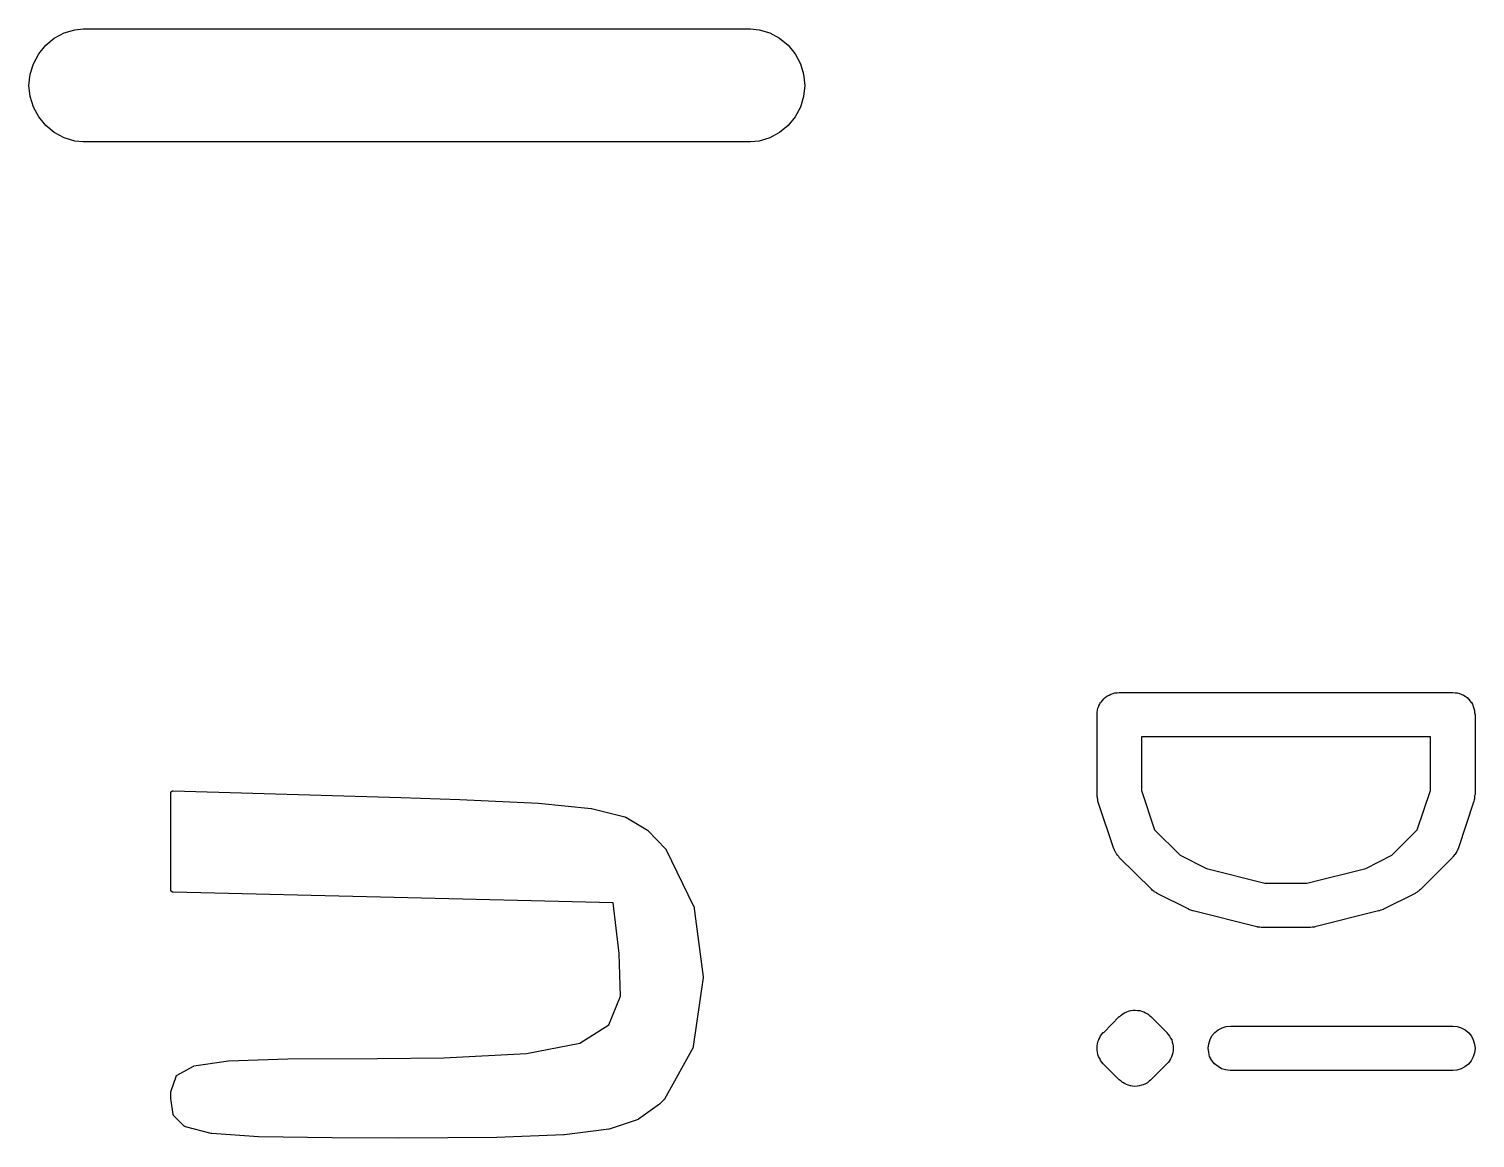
# Model space of a CAD drawing. Extents: x 99.2 to 141.2, y -118.7 to -76.
# Drawn here: x 102.815 to 106.067, y -89.212 to -86.718 of the extents above; entities that cross this region are included whole.
import ezdxf

# ---------------------------------------------------------------- set-up
doc = ezdxf.new("R2010")
doc.units = 0
doc.layers.add('BLACK', color=7, linetype='CONTINUOUS')

msp = doc.modelspace()

# ---------------------------------------------------------------- linework, layer by layer
at = {"layer": 'BLACK', "linetype": 'CONTINUOUS'}
for p, q in [((102.872, -86.7389), (102.894, -86.7271)), ((102.894, -86.7271), (102.918, -86.7198)), ((102.918, -86.7198), (102.937, -86.718)), ((102.937, -86.718), (104.438, -86.718)), ((104.438, -86.718), (104.457, -86.7198)), ((104.457, -86.7198), (104.481, -86.7271)), ((104.481, -86.7271), (104.503, -86.7389)), ((102.837, -86.7741), (102.853, -86.7548)), ((102.853, -86.7548), (102.872, -86.7389)), ((104.503, -86.7389), (104.522, -86.7548)), ((104.522, -86.7548), (104.538, -86.7741)), ((102.825, -86.7962), (102.837, -86.7741)), ((104.538, -86.7741), (104.55, -86.7962)), ((102.815, -86.845), (102.818, -86.8201)), ((102.818, -86.8201), (102.825, -86.7962)), ((104.55, -86.7962), (104.557, -86.8201)), ((104.557, -86.8201), (104.56, -86.845)), ((102.818, -86.8699), (102.815, -86.845)), ((104.56, -86.845), (104.557, -86.8699)), ((102.825, -86.8938), (102.818, -86.8699)), ((104.557, -86.8699), (104.55, -86.8938)), ((102.837, -86.9159), (102.825, -86.8938)), ((102.853, -86.9352), (102.837, -86.9159)), ((104.538, -86.9159), (104.522, -86.9352)), ((104.55, -86.8938), (104.538, -86.9159)), ((102.872, -86.9511), (102.853, -86.9352)), ((102.894, -86.9629), (102.872, -86.9511)), ((104.503, -86.9511), (104.481, -86.9629)), ((104.522, -86.9352), (104.503, -86.9511)), ((102.918, -86.9702), (102.894, -86.9629)), ((102.937, -86.972), (102.918, -86.9702)), ((104.438, -86.972), (102.937, -86.972)), ((104.457, -86.9702), (104.438, -86.972)), ((104.481, -86.9629), (104.457, -86.9702)), ((105.229, -88.2282), (105.232, -88.2245)), ((105.232, -88.2243), (105.235, -88.2214)), ((105.232, -88.2244), (105.232, -88.2243)), ((105.232, -88.2245), (105.232, -88.2244)), ((105.235, -88.2214), (105.239, -88.2184)), ((105.239, -88.2182), (105.244, -88.216)), ((105.239, -88.2183), (105.239, -88.2182)), ((105.239, -88.2184), (105.239, -88.2183)), ((105.244, -88.216), (105.248, -88.2138)), ((105.248, -88.2136), (105.253, -88.2123)), ((105.248, -88.2137), (105.248, -88.2136)), ((105.248, -88.2138), (105.248, -88.2137)), ((105.253, -88.2123), (105.257, -88.211)), ((105.257, -88.2109), (105.262, -88.2105)), ((105.257, -88.211), (105.257, -88.2109)), ((105.257, -88.2109), (105.257, -88.2109)), ((105.262, -88.2105), (105.267, -88.21)), ((105.267, -88.21), (106.017, -88.21)), ((106.017, -88.21), (106.017, -88.21)), ((106.017, -88.21), (106.017, -88.21)), ((106.017, -88.21), (106.017, -88.21)), ((106.017, -88.21), (106.022, -88.2105)), ((106.017, -88.21), (106.017, -88.21)), ((106.022, -88.2105), (106.027, -88.211)), ((106.027, -88.211), (106.027, -88.2111)), ((106.027, -88.2111), (106.027, -88.2111)), ((106.027, -88.2111), (106.032, -88.2125)), ((106.032, -88.2125), (106.036, -88.2139)), ((106.036, -88.2139), (106.036, -88.214)), ((106.036, -88.214), (106.036, -88.214)), ((106.036, -88.214), (106.041, -88.2163)), ((106.041, -88.2163), (106.045, -88.2185)), ((106.045, -88.2185), (106.045, -88.2187)), ((106.045, -88.2187), (106.045, -88.2187)), ((106.045, -88.2187), (106.049, -88.2217)), ((106.049, -88.2217), (106.052, -88.2248)), ((106.052, -88.2248), (106.052, -88.2249)), ((106.052, -88.2249), (106.053, -88.225)), ((106.053, -88.225), (106.055, -88.2286)), ((105.217, -88.2546), (105.218, -88.2499)), ((105.217, -88.2593), (105.217, -88.2546)), ((105.218, -88.2496), (105.219, -88.2451)), ((105.218, -88.2498), (105.218, -88.2496)), ((105.218, -88.2499), (105.218, -88.2498)), ((105.219, -88.2451), (105.221, -88.2406)), ((105.221, -88.2403), (105.223, -88.2362)), ((105.221, -88.2405), (105.221, -88.2403)), ((105.221, -88.2406), (105.221, -88.2405)), ((105.223, -88.2362), (105.225, -88.232)), ((105.225, -88.2319), (105.226, -88.2318)), ((105.225, -88.232), (105.225, -88.2319)), ((105.226, -88.2318), (105.229, -88.2282)), ((106.055, -88.2286), (106.058, -88.2323)), ((106.058, -88.2323), (106.059, -88.2325)), ((106.059, -88.2325), (106.059, -88.2326)), ((106.059, -88.2326), (106.061, -88.2367)), ((106.061, -88.2367), (106.063, -88.2409)), ((106.063, -88.2409), (106.063, -88.2411)), ((106.063, -88.2411), (106.063, -88.2413)), ((106.063, -88.2413), (106.064, -88.2457)), ((106.064, -88.2457), (106.066, -88.2503)), ((106.066, -88.2503), (106.066, -88.2505)), ((106.066, -88.2505), (106.066, -88.2506)), ((106.066, -88.2506), (106.066, -88.2553)), ((106.066, -88.2553), (106.067, -88.26)), ((105.217, -88.2596), (105.217, -88.2593)), ((105.217, -88.2597), (105.217, -88.2596)), ((105.217, -88.26), (105.217, -88.2597)), ((105.217, -88.2597), (105.217, -88.2597)), ((105.217, -88.4386), (105.217, -88.26)), ((106.067, -88.26), (106.067, -88.4386)), ((105.317, -88.31), (105.317, -88.4305)), ((105.967, -88.31), (105.317, -88.31)), ((105.967, -88.4305), (105.967, -88.31)), ((103.134, -88.434), (103.135, -88.4337)), ((103.134, -88.4341), (103.134, -88.434)), ((103.134, -88.4345), (103.134, -88.4341)), ((103.134, -88.4341), (103.134, -88.4341)), ((103.134, -88.4349), (103.134, -88.4345)), ((103.134, -88.435), (103.134, -88.4349)), ((103.134, -88.4355), (103.134, -88.435)), ((103.134, -88.435), (103.134, -88.435)), ((103.134, -88.4359), (103.134, -88.4355)), ((103.134, -88.436), (103.134, -88.4359)), ((103.134, -88.654), (103.134, -88.436)), ((103.134, -88.436), (103.134, -88.436)), ((103.135, -88.4328), (103.136, -88.4325)), ((103.135, -88.4332), (103.135, -88.4328)), ((103.135, -88.4333), (103.135, -88.4332)), ((103.135, -88.4332), (103.135, -88.4332)), ((103.135, -88.4337), (103.135, -88.4333)), ((103.136, -88.4318), (103.137, -88.4316)), ((103.136, -88.4319), (103.136, -88.4318)), ((103.136, -88.4322), (103.136, -88.4319)), ((103.136, -88.4319), (103.136, -88.4319)), ((103.136, -88.4324), (103.136, -88.4322)), ((103.136, -88.4325), (103.136, -88.4324)), ((103.136, -88.4325), (103.136, -88.4325)), ((103.137, -88.4314), (103.138, -88.4313)), ((103.137, -88.4316), (103.137, -88.4314)), ((103.137, -88.4314), (103.137, -88.4314)), ((103.137, -88.4314), (103.137, -88.4314)), ((103.138, -88.4312), (103.139, -88.4311)), ((103.138, -88.4313), (103.138, -88.4312)), ((103.138, -88.4312), (103.138, -88.4312)), ((103.138, -88.4312), (103.138, -88.4312)), ((103.139, -88.4311), (103.139, -88.4311)), ((103.139, -88.4311), (103.139, -88.4311)), ((103.139, -88.4311), (103.139, -88.4311)), ((103.139, -88.4311), (103.651, -88.4462)), ((103.651, -88.4462), (103.651, -88.4462)), ((103.651, -88.4462), (103.651, -88.4462)), ((103.651, -88.4462), (103.784, -88.4504)), ((103.784, -88.4504), (103.784, -88.4504)), ((103.784, -88.4504), (103.784, -88.4504)), ((103.784, -88.4504), (103.961, -88.4587)), ((105.217, -88.4414), (105.217, -88.4386)), ((105.217, -88.4442), (105.217, -88.4414)), ((105.218, -88.4462), (105.217, -88.4442)), ((105.218, -88.4483), (105.218, -88.4462)), ((105.219, -88.451), (105.218, -88.4483)), ((105.219, -88.4537), (105.219, -88.451)), ((105.219, -88.4544), (105.219, -88.4537)), ((105.317, -88.4305), (105.346, -88.5187)), ((105.937, -88.5187), (105.967, -88.4305)), ((106.065, -88.4516), (106.064, -88.4544)), ((106.066, -88.449), (106.065, -88.4516)), ((106.067, -88.4393), (106.066, -88.4421)), ((106.066, -88.4421), (106.066, -88.4449)), ((106.066, -88.4449), (106.066, -88.4469)), ((106.066, -88.4469), (106.066, -88.449)), ((106.067, -88.4386), (106.067, -88.4393)), ((103.961, -88.4587), (103.961, -88.4587)), ((103.961, -88.4587), (103.961, -88.4587)), ((103.961, -88.4587), (103.961, -88.4587)), ((103.961, -88.4587), (104.079, -88.4707)), ((104.079, -88.4707), (104.079, -88.4707)), ((104.079, -88.4707), (104.08, -88.4708)), ((104.08, -88.4708), (104.08, -88.4708)), ((104.08, -88.4708), (104.155, -88.4898)), ((105.255, -88.5615), (105.219, -88.4544)), ((106.064, -88.4544), (106.029, -88.5615)), ((104.155, -88.4898), (104.155, -88.4898)), ((104.155, -88.4898), (104.156, -88.4898)), ((104.156, -88.4898), (104.156, -88.4899)), ((104.156, -88.4899), (104.156, -88.49)), ((104.156, -88.49), (104.156, -88.4901)), ((104.156, -88.4901), (104.156, -88.4902)), ((104.156, -88.4902), (104.157, -88.4903)), ((104.157, -88.4903), (104.206, -88.5194)), ((104.206, -88.5194), (104.206, -88.5194)), ((104.206, -88.5194), (104.206, -88.5196)), ((105.346, -88.5187), (105.404, -88.576)), ((105.88, -88.576), (105.937, -88.5187)), ((104.206, -88.5196), (104.206, -88.5197)), ((104.206, -88.5197), (104.207, -88.5198)), ((104.207, -88.5198), (104.207, -88.52)), ((104.207, -88.52), (104.207, -88.5202)), ((104.207, -88.5202), (104.207, -88.5203)), ((104.207, -88.5203), (104.247, -88.5627)), ((104.247, -88.5627), (104.247, -88.5628)), ((104.247, -88.5628), (104.247, -88.563)), ((104.247, -88.563), (104.247, -88.5631)), ((104.247, -88.5631), (104.248, -88.5634)), ((104.248, -88.5634), (104.248, -88.5636)), ((104.248, -88.5636), (104.248, -88.5638)), ((104.248, -88.5638), (104.248, -88.564)), ((104.248, -88.564), (104.309, -88.6888)), ((105.256, -88.5629), (105.255, -88.5615)), ((105.256, -88.5643), (105.256, -88.5629)), ((105.258, -88.5673), (105.256, -88.5643)), ((105.259, -88.5704), (105.258, -88.5673)), ((105.26, -88.5716), (105.259, -88.5704)), ((105.261, -88.5729), (105.26, -88.5716)), ((105.263, -88.5756), (105.261, -88.5729)), ((105.265, -88.5784), (105.263, -88.5756)), ((105.266, -88.5794), (105.265, -88.5784)), ((105.267, -88.5806), (105.266, -88.5794)), ((105.267, -88.5811), (105.267, -88.5806)), ((105.339, -88.6525), (105.267, -88.5811)), ((105.404, -88.576), (105.463, -88.6057)), ((105.821, -88.6057), (105.88, -88.576)), ((106.016, -88.5811), (105.945, -88.6525)), ((106.017, -88.5799), (106.016, -88.5811)), ((106.018, -88.5789), (106.017, -88.5799)), ((106.02, -88.5762), (106.018, -88.5789)), ((106.023, -88.5735), (106.02, -88.5762)), ((106.024, -88.571), (106.023, -88.5722)), ((106.023, -88.5722), (106.023, -88.5735)), ((106.026, -88.5679), (106.024, -88.571)), ((106.027, -88.5649), (106.026, -88.5679)), ((106.028, -88.5635), (106.027, -88.5649)), ((106.029, -88.5615), (106.028, -88.5622)), ((106.028, -88.5622), (106.028, -88.5635)), ((105.463, -88.6057), (105.594, -88.6386)), ((105.689, -88.6386), (105.821, -88.6057)), ((105.594, -88.6386), (105.689, -88.6386)), ((103.134, -88.6544), (103.134, -88.654)), ((103.134, -88.6548), (103.134, -88.6544)), ((103.134, -88.6549), (103.134, -88.6548)), ((103.134, -88.655), (103.134, -88.6549)), ((103.134, -88.6553), (103.134, -88.655)), ((103.134, -88.6557), (103.134, -88.6553)), ((103.134, -88.6558), (103.134, -88.6557)), ((103.134, -88.6559), (103.134, -88.6558)), ((103.135, -88.6563), (103.134, -88.6559)), ((103.135, -88.6566), (103.135, -88.6563)), ((103.135, -88.6567), (103.135, -88.6566)), ((103.135, -88.6571), (103.135, -88.6567)), ((103.135, -88.6567), (103.135, -88.6567)), ((103.135, -88.6574), (103.135, -88.6571)), ((103.135, -88.6575), (103.135, -88.6574)), ((103.135, -88.6574), (103.135, -88.6574)), ((103.136, -88.6578), (103.135, -88.6575)), ((103.136, -88.658), (103.136, -88.6578)), ((103.136, -88.6581), (103.136, -88.658)), ((103.137, -88.6583), (103.136, -88.6581)), ((103.136, -88.6581), (103.136, -88.6581)), ((103.137, -88.6585), (103.137, -88.6583)), ((103.137, -88.6586), (103.137, -88.6585)), ((103.137, -88.6587), (103.137, -88.6586)), ((103.137, -88.6586), (103.137, -88.6586)), ((103.138, -88.6588), (103.137, -88.6587)), ((103.138, -88.6589), (103.138, -88.6588)), ((103.139, -88.659), (103.138, -88.6589)), ((103.138, -88.6589), (103.138, -88.6589)), ((103.138, -88.6589), (103.138, -88.6589)), ((103.636, -88.6709), (103.139, -88.659)), ((103.139, -88.659), (103.139, -88.659)), ((104.129, -88.6827), (103.636, -88.6709)), ((105.341, -88.6543), (105.339, -88.6525)), ((105.343, -88.6562), (105.341, -88.6543)), ((105.345, -88.6574), (105.343, -88.6562)), ((105.346, -88.6587), (105.345, -88.6574)), ((105.349, -88.66), (105.346, -88.6587)), ((105.351, -88.6615), (105.349, -88.66)), ((105.352, -88.6619), (105.351, -88.6615)), ((105.423, -88.6976), (105.352, -88.6619)), ((105.932, -88.6619), (105.861, -88.6976)), ((105.934, -88.6604), (105.932, -88.6619)), ((105.937, -88.6591), (105.934, -88.6604)), ((105.938, -88.6578), (105.937, -88.6591)), ((105.94, -88.6567), (105.938, -88.6578)), ((105.942, -88.6547), (105.94, -88.6567)), ((105.944, -88.653), (105.942, -88.6547)), ((105.945, -88.6525), (105.944, -88.653)), ((104.142, -88.7972), (104.129, -88.6827)), ((104.309, -88.6888), (104.309, -88.6888)), ((104.309, -88.6888), (104.309, -88.6891)), ((104.309, -88.6891), (104.309, -88.6894)), ((104.309, -88.6894), (104.309, -88.6896)), ((104.309, -88.6896), (104.31, -88.6898)), ((104.31, -88.6898), (104.31, -88.69)), ((104.31, -88.69), (104.31, -88.6903)), ((104.31, -88.6903), (104.331, -88.8497)), ((105.423, -88.6977), (105.423, -88.6976)), ((105.423, -88.6978), (105.423, -88.6977)), ((105.428, -88.6994), (105.423, -88.6978)), ((105.432, -88.7011), (105.428, -88.6994)), ((105.433, -88.7012), (105.432, -88.7011)), ((105.432, -88.7011), (105.432, -88.7011)), ((105.433, -88.7014), (105.433, -88.7012)), ((105.576, -88.7371), (105.433, -88.7014)), ((105.85, -88.7014), (105.707, -88.7371)), ((105.851, -88.7013), (105.85, -88.7014)), ((105.855, -88.6997), (105.851, -88.7013)), ((105.851, -88.7013), (105.851, -88.7013)), ((105.86, -88.6981), (105.855, -88.6997)), ((105.861, -88.6976), (105.86, -88.6979)), ((105.86, -88.6979), (105.86, -88.698)), ((105.86, -88.698), (105.86, -88.6981)), ((105.577, -88.7372), (105.576, -88.7371)), ((105.578, -88.7375), (105.577, -88.7372)), ((105.582, -88.7379), (105.578, -88.7375)), ((105.586, -88.7385), (105.582, -88.7379)), ((105.587, -88.7385), (105.586, -88.7385)), ((105.588, -88.7386), (105.587, -88.7385)), ((105.695, -88.7386), (105.588, -88.7386)), ((105.588, -88.7386), (105.588, -88.7386)), ((105.696, -88.7385), (105.695, -88.7386)), ((105.697, -88.7385), (105.696, -88.7385)), ((105.701, -88.738), (105.697, -88.7385)), ((105.705, -88.7376), (105.701, -88.738)), ((105.706, -88.7374), (105.705, -88.7376)), ((105.707, -88.7372), (105.706, -88.7374)), ((105.707, -88.7371), (105.707, -88.7372)), ((104.145, -88.8929), (104.142, -88.7972)), ((104.331, -88.851), (104.309, -89.0063)), ((104.331, -88.8497), (104.331, -88.8497)), ((104.331, -88.8497), (104.331, -88.8499)), ((104.331, -88.8499), (104.331, -88.85)), ((104.331, -88.85), (104.331, -88.8504)), ((104.331, -88.8504), (104.331, -88.8507)), ((104.331, -88.8507), (104.331, -88.8509)), ((104.331, -88.8509), (104.331, -88.851)), ((104.119, -88.9576), (104.145, -88.8929)), ((105.232, -88.9745), (105.267, -88.9389)), ((105.267, -88.9387), (105.268, -88.9384)), ((105.267, -88.9389), (105.267, -88.9387)), ((105.267, -88.9387), (105.267, -88.9387)), ((105.267, -88.9387), (105.267, -88.9387)), ((105.268, -88.9384), (105.271, -88.9355)), ((105.271, -88.9355), (105.275, -88.9325)), ((105.275, -88.9324), (105.279, -88.9302)), ((105.275, -88.9325), (105.275, -88.9324)), ((105.275, -88.9325), (105.275, -88.9325)), ((105.279, -88.9302), (105.284, -88.928)), ((105.284, -88.9279), (105.288, -88.9265)), ((105.284, -88.928), (105.284, -88.9279)), ((105.284, -88.9279), (105.284, -88.9279)), ((105.288, -88.9265), (105.293, -88.9252)), ((105.293, -88.9251), (105.298, -88.9247)), ((105.293, -88.9252), (105.293, -88.9251)), ((105.293, -88.9252), (105.293, -88.9252)), ((105.298, -88.9247), (105.303, -88.9243)), ((105.303, -88.9243), (105.303, -88.9243)), ((105.303, -88.9243), (105.308, -88.9248)), ((105.303, -88.9243), (105.303, -88.9243)), ((105.308, -88.9248), (105.312, -88.9253)), ((105.312, -88.9253), (105.313, -88.9253)), ((105.313, -88.9253), (105.313, -88.9253)), ((105.313, -88.9253), (105.317, -88.9267)), ((105.317, -88.9267), (105.322, -88.9281)), ((105.322, -88.9281), (105.322, -88.9282)), ((105.322, -88.9282), (105.322, -88.9283)), ((105.322, -88.9283), (105.326, -88.9305)), ((105.326, -88.9305), (105.33, -88.9327)), ((105.33, -88.9327), (105.33, -88.9328)), ((105.33, -88.9328), (105.331, -88.9329)), ((105.331, -88.9329), (105.334, -88.936)), ((105.334, -88.936), (105.338, -88.9389)), ((105.338, -88.9389), (105.374, -88.9746)), ((104.054, -88.9989), (104.119, -88.9576)), ((105.228, -88.9783), (105.231, -88.9746)), ((105.231, -88.9746), (105.232, -88.9745)), ((105.232, -88.9745), (105.232, -88.9745)), ((105.232, -88.9745), (105.232, -88.9745)), ((105.374, -88.9746), (105.374, -88.9749)), ((105.475, -88.982), (105.482, -88.9745)), ((105.482, -88.9745), (105.489, -88.9684)), ((105.489, -88.9684), (105.498, -88.9638)), ((105.498, -88.9638), (105.507, -88.961)), ((105.507, -88.961), (105.517, -88.96)), ((105.517, -88.96), (106.017, -88.96)), ((106.017, -88.96), (106.027, -88.9611)), ((106.017, -88.96), (106.017, -88.96)), ((106.027, -88.9611), (106.036, -88.964)), ((106.036, -88.964), (106.045, -88.9687)), ((106.045, -88.9687), (106.053, -88.975)), ((103.934, -89.022), (104.054, -88.9989)), ((104.309, -89.0063), (104.309, -89.0064)), ((104.309, -89.0064), (104.309, -89.0068)), ((104.309, -89.0068), (104.309, -89.0072)), ((104.309, -89.0072), (104.309, -89.0072)), ((104.309, -89.0072), (104.309, -89.0073)), ((105.217, -89.0049), (105.218, -89.0001)), ((105.217, -89.0095), (105.217, -89.0049)), ((105.218, -88.9998), (105.219, -88.9954)), ((105.218, -88.9999), (105.218, -88.9998)), ((105.218, -89), (105.218, -88.9999)), ((105.218, -88.9999), (105.218, -88.9999)), ((105.218, -89.0001), (105.218, -89)), ((105.219, -88.9954), (105.221, -88.9908)), ((105.221, -88.9905), (105.223, -88.9865)), ((105.221, -88.9906), (105.221, -88.9905)), ((105.221, -88.9905), (105.221, -88.9905)), ((105.221, -88.9907), (105.221, -88.9906)), ((105.221, -88.9908), (105.221, -88.9907)), ((105.223, -88.9865), (105.225, -88.9822)), ((105.225, -88.9819), (105.228, -88.9784)), ((105.225, -88.982), (105.225, -88.9819)), ((105.225, -88.9821), (105.225, -88.982)), ((105.225, -88.982), (105.225, -88.982)), ((105.225, -88.9822), (105.225, -88.9821)), ((105.228, -88.9784), (105.228, -88.9783)), ((105.374, -88.9749), (105.374, -88.9749)), ((105.374, -88.9749), (105.374, -88.9749)), ((105.374, -88.9749), (105.374, -88.975)), ((105.374, -88.975), (105.374, -88.975)), ((105.374, -88.975), (105.374, -88.975)), ((105.374, -88.975), (105.374, -88.9751)), ((105.374, -88.9751), (105.377, -88.9788)), ((105.377, -88.9788), (105.38, -88.9825)), ((105.38, -88.9825), (105.38, -88.9826)), ((105.38, -88.9826), (105.38, -88.9826)), ((105.38, -88.9826), (105.38, -88.9827)), ((105.38, -88.9827), (105.38, -88.9828)), ((105.38, -88.9828), (105.382, -88.987)), ((105.382, -88.987), (105.385, -88.9911)), ((105.385, -88.9911), (105.385, -88.9912)), ((105.385, -88.9912), (105.385, -88.9913)), ((105.385, -88.9913), (105.385, -88.9913)), ((105.385, -88.9913), (105.385, -88.9914)), ((105.385, -88.9914), (105.386, -88.996)), ((105.386, -88.996), (105.387, -89.0005)), ((105.387, -89.0005), (105.387, -89.0006)), ((105.387, -89.0006), (105.387, -89.0006)), ((105.387, -89.0006), (105.387, -89.0007)), ((105.387, -89.0007), (105.387, -89.0008)), ((105.387, -89.0008), (105.388, -89.0054)), ((105.388, -89.0054), (105.388, -89.0102)), ((105.467, -89.0097), (105.468, -88.9999)), ((105.468, -88.9999), (105.471, -88.9906)), ((105.471, -88.9906), (105.475, -88.982)), ((106.053, -88.975), (106.059, -88.9826)), ((106.059, -88.9826), (106.063, -88.9913)), ((106.063, -88.9913), (106.066, -89.0006)), ((106.066, -89.0006), (106.067, -89.0103)), ((103.186, -89.0498), (103.264, -89.0385)), ((103.264, -89.0385), (103.397, -89.0337)), ((103.264, -89.0385), (103.264, -89.0385)), ((103.264, -89.0385), (103.264, -89.0385)), ((103.264, -89.0385), (103.264, -89.0385)), ((103.397, -89.0337), (103.599, -89.0327)), ((103.397, -89.0337), (103.397, -89.0337)), ((103.397, -89.0337), (103.397, -89.0337)), ((103.397, -89.0337), (103.397, -89.0337)), ((103.599, -89.0327), (103.748, -89.0315)), ((103.599, -89.0327), (103.599, -89.0327)), ((103.748, -89.0315), (103.934, -89.022)), ((104.309, -89.008), (104.244, -89.1248)), ((104.309, -89.0073), (104.309, -89.0077)), ((104.309, -89.0077), (104.309, -89.008)), ((105.217, -89.0096), (105.217, -89.0095)), ((105.217, -89.0097), (105.217, -89.0096)), ((105.217, -89.0098), (105.217, -89.0097)), ((105.217, -89.0097), (105.217, -89.0097)), ((105.217, -89.0146), (105.217, -89.0098)), ((105.218, -89.0192), (105.217, -89.0146)), ((105.218, -89.0193), (105.218, -89.0192)), ((105.218, -89.0194), (105.218, -89.0193)), ((105.218, -89.0195), (105.218, -89.0194)), ((105.218, -89.0194), (105.218, -89.0194)), ((105.219, -89.0241), (105.218, -89.0195)), ((105.22, -89.0286), (105.219, -89.0241)), ((105.22, -89.0287), (105.22, -89.0286)), ((105.22, -89.0286), (105.22, -89.0286)), ((105.22, -89.0288), (105.22, -89.0287)), ((105.22, -89.0289), (105.22, -89.0288)), ((105.223, -89.0331), (105.22, -89.0289)), ((105.225, -89.0372), (105.223, -89.0331)), ((105.225, -89.0373), (105.225, -89.0372)), ((105.225, -89.0374), (105.225, -89.0373)), ((105.225, -89.0375), (105.225, -89.0374)), ((105.225, -89.0374), (105.225, -89.0374)), ((105.228, -89.0412), (105.225, -89.0375)), ((105.38, -89.0381), (105.377, -89.0417)), ((105.382, -89.0337), (105.38, -89.0378)), ((105.38, -89.0378), (105.38, -89.0379)), ((105.38, -89.0379), (105.38, -89.038)), ((105.38, -89.038), (105.38, -89.038)), ((105.38, -89.038), (105.38, -89.0381)), ((105.384, -89.0295), (105.382, -89.0335)), ((105.382, -89.0335), (105.382, -89.0337)), ((105.386, -89.0247), (105.384, -89.0292)), ((105.384, -89.0292), (105.384, -89.0293)), ((105.384, -89.0293), (105.384, -89.0294)), ((105.384, -89.0294), (105.384, -89.0295)), ((105.384, -89.0295), (105.384, -89.0295)), ((105.387, -89.0202), (105.386, -89.0247)), ((105.388, -89.0151), (105.387, -89.0199)), ((105.387, -89.0199), (105.387, -89.02)), ((105.387, -89.02), (105.387, -89.0201)), ((105.387, -89.0201), (105.387, -89.0201)), ((105.387, -89.0201), (105.387, -89.0202)), ((105.388, -89.0102), (105.388, -89.0103)), ((105.388, -89.0103), (105.388, -89.0103)), ((105.388, -89.0103), (105.388, -89.0104)), ((105.388, -89.0104), (105.388, -89.0105)), ((105.388, -89.0105), (105.388, -89.0151)), ((105.468, -89.0194), (105.467, -89.0097)), ((105.47, -89.0287), (105.468, -89.0194)), ((105.475, -89.0374), (105.47, -89.0287)), ((105.481, -89.045), (105.475, -89.0374)), ((106.058, -89.038), (106.052, -89.0455)), ((106.063, -89.0294), (106.058, -89.038)), ((106.066, -89.0201), (106.063, -89.0294)), ((106.067, -89.0103), (106.066, -89.0201)), ((103.146, -89.0724), (103.147, -89.0721)), ((103.147, -89.0712), (103.148, -89.071)), ((103.147, -89.0713), (103.147, -89.0712)), ((103.147, -89.0714), (103.147, -89.0713)), ((103.147, -89.0716), (103.147, -89.0714)), ((103.147, -89.0719), (103.147, -89.0716)), ((103.147, -89.072), (103.147, -89.0719)), ((103.147, -89.0721), (103.147, -89.072)), ((103.148, -89.0709), (103.185, -89.0504)), ((103.148, -89.071), (103.148, -89.0709)), ((103.185, -89.0502), (103.186, -89.05)), ((103.185, -89.0503), (103.185, -89.0502)), ((103.185, -89.0504), (103.185, -89.0503)), ((103.186, -89.0499), (103.186, -89.0498)), ((103.186, -89.05), (103.186, -89.0499)), ((103.186, -89.05), (103.186, -89.05)), ((103.186, -89.05), (103.186, -89.05)), ((105.231, -89.0449), (105.228, -89.0412)), ((105.231, -89.045), (105.231, -89.0449)), ((105.231, -89.0451), (105.231, -89.045)), ((105.231, -89.045), (105.231, -89.045)), ((105.231, -89.045), (105.231, -89.045)), ((105.231, -89.0454), (105.231, -89.0451)), ((105.231, -89.0451), (105.231, -89.0451)), ((105.231, -89.0451), (105.231, -89.0451)), ((105.267, -89.0811), (105.231, -89.0454)), ((105.373, -89.0455), (105.338, -89.0811)), ((105.374, -89.0454), (105.373, -89.0455)), ((105.373, -89.0455), (105.373, -89.0455)), ((105.373, -89.0455), (105.373, -89.0455)), ((105.377, -89.0418), (105.374, -89.0454)), ((105.377, -89.0417), (105.377, -89.0418)), ((105.489, -89.0513), (105.481, -89.045)), ((105.497, -89.056), (105.489, -89.0513)), ((105.506, -89.0589), (105.497, -89.056)), ((105.516, -89.06), (105.506, -89.0589)), ((105.517, -89.06), (105.516, -89.06)), ((106.017, -89.06), (105.517, -89.06)), ((106.026, -89.059), (106.017, -89.06)), ((106.036, -89.0562), (106.026, -89.059)), ((106.044, -89.0516), (106.036, -89.0562)), ((106.052, -89.0455), (106.044, -89.0516)), ((103.135, -89.106), (103.146, -89.0736)), ((103.146, -89.0727), (103.146, -89.0724)), ((103.146, -89.0728), (103.146, -89.0727)), ((103.146, -89.0729), (103.146, -89.0728)), ((103.146, -89.0732), (103.146, -89.0729)), ((103.146, -89.0736), (103.146, -89.0732)), ((103.146, -89.0736), (103.146, -89.0736)), ((105.271, -89.0841), (105.267, -89.0811)), ((105.274, -89.0871), (105.271, -89.0841)), ((105.275, -89.0872), (105.274, -89.0871)), ((105.275, -89.0873), (105.275, -89.0872)), ((105.279, -89.0895), (105.275, -89.0873)), ((105.283, -89.0917), (105.279, -89.0895)), ((105.283, -89.0918), (105.283, -89.0917)), ((105.283, -89.0919), (105.283, -89.0918)), ((105.288, -89.0933), (105.283, -89.0919)), ((105.292, -89.0947), (105.288, -89.0933)), ((105.293, -89.0947), (105.292, -89.0947)), ((105.292, -89.0947), (105.292, -89.0947)), ((105.297, -89.0952), (105.293, -89.0947)), ((105.302, -89.0957), (105.297, -89.0952)), ((105.307, -89.0953), (105.302, -89.0957)), ((105.302, -89.0957), (105.302, -89.0957)), ((105.302, -89.0957), (105.302, -89.0957)), ((105.312, -89.0949), (105.307, -89.0953)), ((105.317, -89.0934), (105.312, -89.0948)), ((105.312, -89.0948), (105.312, -89.0948)), ((105.312, -89.0948), (105.312, -89.0949)), ((105.321, -89.0921), (105.317, -89.0934)), ((105.326, -89.0898), (105.321, -89.092)), ((105.321, -89.092), (105.321, -89.0921)), ((105.321, -89.0921), (105.321, -89.0921)), ((105.33, -89.0876), (105.326, -89.0898)), ((105.334, -89.0844), (105.33, -89.0875)), ((105.33, -89.0875), (105.33, -89.0875)), ((105.33, -89.0875), (105.33, -89.0876)), ((105.337, -89.0816), (105.334, -89.0844)), ((105.338, -89.0813), (105.337, -89.0816)), ((105.338, -89.0811), (105.338, -89.0813)), ((105.338, -89.0813), (105.338, -89.0813)), ((105.338, -89.0813), (105.338, -89.0813)), ((103.134, -89.1074), (103.135, -89.1072)), ((103.134, -89.1075), (103.134, -89.1074)), ((103.134, -89.1222), (103.134, -89.1075)), ((103.134, -89.1225), (103.134, -89.1222)), ((103.134, -89.123), (103.134, -89.1225)), ((103.139, -89.1588), (103.134, -89.123)), ((103.134, -89.123), (103.134, -89.123)), ((103.135, -89.1062), (103.135, -89.106)), ((103.135, -89.1064), (103.135, -89.1062)), ((103.135, -89.1067), (103.135, -89.1064)), ((103.135, -89.107), (103.135, -89.1067)), ((103.135, -89.1072), (103.135, -89.107)), ((104.233, -89.1359), (104.186, -89.1693)), ((104.243, -89.1259), (104.233, -89.1354)), ((104.233, -89.1354), (104.233, -89.1355)), ((104.233, -89.1355), (104.233, -89.1357)), ((104.233, -89.1357), (104.233, -89.1359)), ((104.244, -89.1254), (104.243, -89.1256)), ((104.243, -89.1256), (104.243, -89.1258)), ((104.243, -89.1258), (104.243, -89.1259)), ((104.244, -89.1248), (104.244, -89.1248)), ((104.244, -89.1248), (104.244, -89.125)), ((104.244, -89.125), (104.244, -89.1252)), ((104.244, -89.1252), (104.244, -89.1254)), ((103.139, -89.1589), (103.139, -89.1588)), ((103.139, -89.159), (103.139, -89.1589)), ((103.139, -89.1594), (103.139, -89.159)), ((103.139, -89.1597), (103.139, -89.1594)), ((103.139, -89.1598), (103.139, -89.1597)), ((103.139, -89.16), (103.139, -89.1598)), ((103.14, -89.1603), (103.139, -89.16)), ((103.14, -89.1606), (103.14, -89.1603)), ((103.14, -89.1607), (103.14, -89.1606)), ((103.14, -89.1608), (103.14, -89.1607)), ((103.14, -89.1611), (103.14, -89.1608)), ((103.14, -89.1614), (103.14, -89.1611)), ((103.14, -89.1615), (103.14, -89.1614)), ((103.14, -89.1616), (103.14, -89.1615)), ((103.165, -89.1856), (103.14, -89.1616)), ((103.14, -89.1616), (103.14, -89.1616)), ((104.186, -89.1696), (104.185, -89.1697)), ((104.185, -89.1697), (104.185, -89.1698)), ((104.185, -89.1698), (104.185, -89.1699)), ((104.186, -89.1693), (104.186, -89.1693)), ((104.186, -89.1693), (104.186, -89.1694)), ((104.186, -89.1694), (104.186, -89.1696)), ((103.165, -89.1858), (103.165, -89.1856)), ((103.165, -89.186), (103.165, -89.1858)), ((103.165, -89.1861), (103.165, -89.186)), ((103.166, -89.1862), (103.165, -89.1861)), ((103.166, -89.1864), (103.166, -89.1862)), ((103.166, -89.1865), (103.166, -89.1864)), ((103.166, -89.1866), (103.166, -89.1865)), ((103.166, -89.1867), (103.166, -89.1866)), ((103.167, -89.1868), (103.166, -89.1867)), ((103.167, -89.1869), (103.167, -89.1868)), ((103.225, -89.2014), (103.167, -89.1869)), ((103.167, -89.1869), (103.167, -89.1869)), ((103.225, -89.2015), (103.225, -89.2014)), ((103.226, -89.2016), (103.225, -89.2015)), ((103.331, -89.209), (103.226, -89.2016)), ((103.226, -89.2016), (103.226, -89.2016)), ((104.119, -89.192), (104.019, -89.2047)), ((104.12, -89.1918), (104.119, -89.1918)), ((104.119, -89.1918), (104.119, -89.1919)), ((104.119, -89.1919), (104.119, -89.192)), ((104.119, -89.192), (104.119, -89.192)), ((104.119, -89.192), (104.119, -89.192)), ((104.119, -89.192), (104.119, -89.192)), ((104.185, -89.17), (104.12, -89.1918)), ((104.12, -89.1918), (104.12, -89.1918)), ((104.12, -89.1918), (104.12, -89.1918)), ((104.185, -89.1699), (104.185, -89.17)), ((103.497, -89.2117), (103.331, -89.209)), ((103.331, -89.209), (103.331, -89.209)), ((103.331, -89.209), (103.331, -89.209)), ((103.331, -89.209), (103.331, -89.209)), ((103.647, -89.212), (103.497, -89.2117)), ((103.497, -89.2117), (103.497, -89.2117)), ((103.497, -89.2117), (103.497, -89.2117)), ((103.867, -89.2106), (103.647, -89.212)), ((103.647, -89.212), (103.647, -89.212)), ((104.018, -89.2047), (103.867, -89.2106)), ((103.867, -89.2106), (103.867, -89.2106)), ((103.867, -89.2106), (103.867, -89.2106)), ((103.867, -89.2106), (103.867, -89.2106)), ((104.019, -89.2047), (104.018, -89.2047)), ((104.018, -89.2047), (104.018, -89.2047)), ((104.019, -89.2047), (104.019, -89.2047))]:
    msp.add_line(p, q, dxfattribs=at)

doc.saveas('drawing.dxf')
